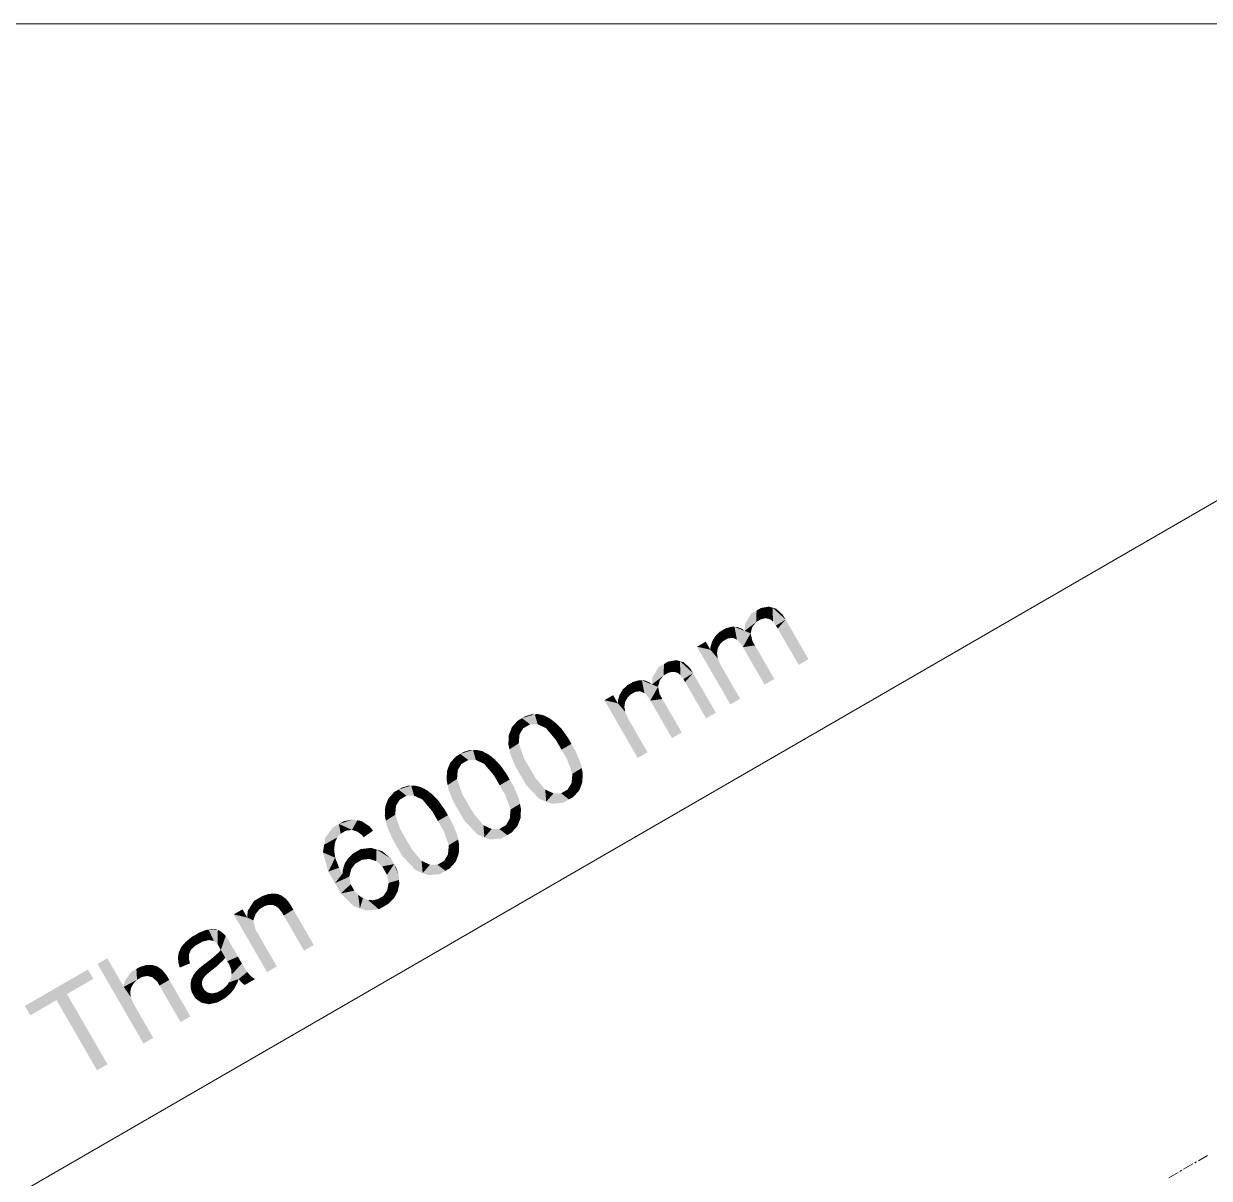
# Model space of a CAD drawing. Header units: millimetres. Extents: x 2 to 579, y 1 to 405.
# Drawn here: x 211.48 to 228.88, y 120.54 to 137.49 of the extents above; entities that cross this region are included whole.
import ezdxf

# ---------------------------------------------------------------- set-up
doc = ezdxf.new("R2010")
doc.units = ezdxf.units.MM
doc.linetypes.add('XKITLINE00', pattern=[0])
doc.layers.add('LinkedObject', color=7, linetype='Continuous', lineweight=0)

# ---------------------------------------------------------------- blocks, each defined once
blk = doc.blocks.new('*A4')
at = {"layer": 'LinkedObject'}
for points in [[(222.237, 128.874), (222.061, 128.575), (222.156, 128.828)], [(222.232, 128.706), (222.061, 128.575), (222.237, 128.874)], [(222.156, 128.828), (222.061, 128.575), (222.068, 128.678)], [(222.232, 128.706), (222.237, 128.874), (222.276, 128.732)], [(222.3, 128.911), (222.351, 128.759), (222.237, 128.874)], [(222.237, 128.874), (222.351, 128.759), (222.301, 128.746)], [(222.276, 128.732), (222.237, 128.874), (222.301, 128.746)], [(222.471, 128.917), (222.3, 128.911), (222.417, 128.932)], [(222.401, 128.757), (222.3, 128.911), (222.471, 128.917)], [(222.351, 128.759), (222.3, 128.911), (222.376, 128.758)], [(222.376, 128.758), (222.3, 128.911), (222.401, 128.757)], [(222.471, 128.917), (222.444, 128.741), (222.401, 128.757)], [(222.444, 128.741), (222.471, 128.917), (222.462, 128.726)], [(222.462, 128.726), (222.471, 128.917), (222.479, 128.711)], [(222.622, 128.813), (222.471, 128.917), (222.526, 128.901)], [(222.664, 128.741), (222.471, 128.917), (222.622, 128.813)], [(222.522, 128.653), (222.471, 128.917), (222.664, 128.741)], [(222.479, 128.711), (222.471, 128.917), (222.522, 128.653)], [(221.872, 128.637), (221.887, 128.474), (221.783, 128.612)], [(221.913, 128.635), (221.887, 128.474), (221.872, 128.637)], [(221.913, 128.635), (221.918, 128.461), (221.887, 128.474)], [(221.918, 128.461), (221.913, 128.635), (221.949, 128.447)], [(222.028, 128.603), (221.913, 128.635), (221.954, 128.633)], [(222.061, 128.575), (221.913, 128.635), (222.028, 128.603)], [(222.008, 128.385), (221.913, 128.635), (222.061, 128.575)], [(221.949, 128.447), (221.913, 128.635), (222.008, 128.385)], [(222.175, 128.633), (222.061, 128.575), (222.232, 128.706)], [(222.162, 128.586), (222.061, 128.575), (222.175, 128.633)], [(222.664, 128.741), (222.547, 128.61), (222.522, 128.653)], [(222.547, 128.61), (222.664, 128.741), (222.856, 128.076)], [(222.856, 128.076), (222.664, 128.741), (223, 128.159)], [(221.608, 128.46), (221.561, 128.341), (221.585, 128.422)], [(221.699, 128.377), (221.561, 128.341), (221.608, 128.46)], [(221.63, 128.498), (221.746, 128.425), (221.608, 128.46)], [(221.608, 128.46), (221.746, 128.425), (221.699, 128.377)], [(221.694, 128.56), (221.746, 128.425), (221.63, 128.498)], [(221.816, 128.465), (221.694, 128.56), (221.736, 128.585)], [(221.746, 128.425), (221.694, 128.56), (221.776, 128.442)], [(221.776, 128.442), (221.694, 128.56), (221.816, 128.465)], [(221.783, 128.612), (221.887, 128.474), (221.736, 128.585)], [(221.736, 128.585), (221.887, 128.474), (221.816, 128.465)], [(222.008, 128.385), (222.061, 128.575), (222.036, 128.337)], [(222.15, 128.54), (222.036, 128.337), (222.061, 128.575)], [(222.176, 128.427), (222.036, 128.337), (222.15, 128.54)], [(222.061, 128.575), (222.162, 128.586), (222.15, 128.54)], [(221.559, 128.299), (221.362, 128.343), (221.491, 128.418)], [(221.362, 128.343), (221.559, 128.299), (221.852, 127.496)], [(221.666, 128.315), (221.559, 128.299), (221.561, 128.341)], [(221.656, 128.247), (221.559, 128.299), (221.666, 128.315)], [(221.708, 128.077), (221.996, 127.579), (221.559, 128.299)], [(221.708, 128.077), (221.559, 128.299), (221.668, 128.172)], [(221.668, 128.172), (221.559, 128.299), (221.662, 128.209)], [(221.662, 128.209), (221.559, 128.299), (221.656, 128.247)], [(221.852, 127.496), (221.559, 128.299), (221.996, 127.579)], [(221.682, 128.346), (221.561, 128.341), (221.699, 128.377)], [(221.666, 128.315), (221.561, 128.341), (221.682, 128.346)], [(222.214, 128.362), (222.036, 128.337), (222.176, 128.427)], [(222.036, 128.337), (222.214, 128.362), (222.354, 127.787)], [(222.354, 127.787), (222.214, 128.362), (222.498, 127.87)], [(220.941, 128.125), (220.991, 127.973), (220.878, 128.089)], [(221.112, 128.131), (220.941, 128.125), (221.058, 128.146)], [(221.041, 127.971), (220.941, 128.125), (221.112, 128.131)], [(220.991, 127.973), (220.941, 128.125), (221.016, 127.972)], [(221.016, 127.972), (220.941, 128.125), (221.041, 127.971)], [(221.112, 128.131), (221.084, 127.956), (221.041, 127.971)], [(221.084, 127.956), (221.112, 128.131), (221.102, 127.941)], [(221.102, 127.941), (221.112, 128.131), (221.12, 127.926)], [(221.262, 128.028), (221.112, 128.131), (221.166, 128.116)], [(221.304, 127.955), (221.112, 128.131), (221.262, 128.028)], [(221.163, 127.868), (221.112, 128.131), (221.304, 127.955)], [(221.12, 127.926), (221.112, 128.131), (221.163, 127.868)], [(220.878, 128.089), (220.701, 127.789), (220.797, 128.042)], [(220.872, 127.92), (220.701, 127.789), (220.878, 128.089)], [(220.797, 128.042), (220.701, 127.789), (220.709, 127.892)], [(220.872, 127.92), (220.878, 128.089), (220.917, 127.946)], [(220.878, 128.089), (220.991, 127.973), (220.942, 127.96)], [(220.917, 127.946), (220.878, 128.089), (220.942, 127.96)], [(221.304, 127.955), (221.188, 127.825), (221.163, 127.868)], [(221.188, 127.825), (221.304, 127.955), (221.496, 127.291)], [(221.496, 127.291), (221.304, 127.955), (221.64, 127.374)], [(220.335, 127.775), (220.386, 127.639), (220.27, 127.712)], [(220.456, 127.68), (220.335, 127.775), (220.377, 127.799)], [(220.386, 127.639), (220.335, 127.775), (220.416, 127.657)], [(220.416, 127.657), (220.335, 127.775), (220.456, 127.68)], [(220.424, 127.826), (220.527, 127.689), (220.377, 127.799)], [(220.377, 127.799), (220.527, 127.689), (220.456, 127.68)], [(220.512, 127.851), (220.527, 127.689), (220.424, 127.826)], [(220.554, 127.849), (220.527, 127.689), (220.512, 127.851)], [(220.554, 127.849), (220.559, 127.675), (220.527, 127.689)], [(220.559, 127.675), (220.554, 127.849), (220.59, 127.661)], [(220.669, 127.817), (220.554, 127.849), (220.595, 127.847)], [(220.701, 127.789), (220.554, 127.849), (220.669, 127.817)], [(220.649, 127.599), (220.554, 127.849), (220.701, 127.789)], [(220.59, 127.661), (220.554, 127.849), (220.649, 127.599)], [(220.649, 127.599), (220.701, 127.789), (220.677, 127.552)], [(220.791, 127.754), (220.677, 127.552), (220.701, 127.789)], [(220.815, 127.848), (220.701, 127.789), (220.872, 127.92)], [(220.803, 127.801), (220.701, 127.789), (220.815, 127.848)], [(220.701, 127.789), (220.803, 127.801), (220.791, 127.754)], [(220.2, 127.513), (220.003, 127.558), (220.131, 127.632)], [(220.248, 127.674), (220.202, 127.556), (220.226, 127.636)], [(220.34, 127.591), (220.202, 127.556), (220.248, 127.674)], [(220.323, 127.56), (220.202, 127.556), (220.34, 127.591)], [(220.27, 127.712), (220.386, 127.639), (220.248, 127.674)], [(220.248, 127.674), (220.386, 127.639), (220.34, 127.591)], [(220.816, 127.642), (220.677, 127.552), (220.791, 127.754)], [(220.854, 127.576), (220.677, 127.552), (220.816, 127.642)], [(220.003, 127.558), (220.2, 127.513), (220.492, 126.71)], [(220.307, 127.529), (220.2, 127.513), (220.202, 127.556)], [(220.296, 127.461), (220.2, 127.513), (220.307, 127.529)], [(220.349, 127.291), (220.636, 126.793), (220.2, 127.513)], [(220.349, 127.291), (220.2, 127.513), (220.309, 127.386)], [(220.309, 127.386), (220.2, 127.513), (220.303, 127.424)], [(220.303, 127.424), (220.2, 127.513), (220.296, 127.461)], [(220.492, 126.71), (220.2, 127.513), (220.636, 126.793)], [(220.307, 127.529), (220.202, 127.556), (220.323, 127.56)], [(220.677, 127.552), (220.854, 127.576), (220.995, 127.001)], [(220.995, 127.001), (220.854, 127.576), (221.139, 127.084)], [(218.731, 127.258), (218.812, 127.146), (218.645, 127.162)], [(218.794, 127.294), (218.812, 127.146), (218.731, 127.258)], [(218.981, 127.352), (218.794, 127.294), (218.935, 127.35)], [(219.023, 127.204), (218.794, 127.294), (218.981, 127.352)], [(218.935, 127.35), (218.794, 127.294), (218.841, 127.322)], [(218.794, 127.294), (218.912, 127.203), (218.862, 127.174)], [(218.912, 127.203), (218.794, 127.294), (219.023, 127.204)], [(218.812, 127.146), (218.794, 127.294), (218.862, 127.174)], [(219.028, 127.354), (219.084, 127.176), (218.981, 127.352)], [(218.981, 127.352), (219.084, 127.176), (219.023, 127.204)], [(219.118, 127.333), (219.084, 127.176), (219.028, 127.354)], [(219.161, 127.31), (219.084, 127.176), (219.118, 127.333)], [(219.161, 127.31), (219.145, 127.148), (219.084, 127.176)], [(219.205, 127.288), (219.145, 127.148), (219.161, 127.31)], [(219.291, 127.222), (219.145, 127.148), (219.205, 127.288)], [(218.758, 127.058), (218.6, 127.046), (218.623, 127.104)], [(218.645, 127.162), (218.812, 127.146), (218.623, 127.104)], [(218.623, 127.104), (218.812, 127.146), (218.758, 127.058)], [(219.334, 127.178), (219.145, 127.148), (219.291, 127.222)], [(219.334, 127.178), (219.289, 126.976), (219.145, 127.148)], [(219.377, 127.135), (219.289, 126.976), (219.334, 127.178)], [(219.47, 127.004), (219.289, 126.976), (219.377, 127.135)], [(218.6, 127.046), (218.752, 126.999), (218.593, 126.912)], [(218.593, 126.912), (218.752, 126.999), (218.609, 126.836)], [(218.752, 126.999), (218.6, 127.046), (218.758, 127.058)], [(218.609, 126.836), (218.752, 126.999), (218.746, 126.925)], [(218.746, 126.925), (218.699, 126.581), (218.609, 126.836)], [(218.823, 126.706), (218.699, 126.581), (218.746, 126.925)], [(219.47, 127.004), (219.373, 126.832), (219.289, 126.976)], [(219.52, 126.917), (219.373, 126.832), (219.47, 127.004)], [(219.52, 126.917), (219.456, 126.688), (219.373, 126.832)], [(219.579, 126.814), (219.456, 126.688), (219.52, 126.917)], [(217.824, 126.733), (217.905, 126.622), (217.738, 126.638)], [(217.887, 126.77), (217.905, 126.622), (217.824, 126.733)], [(218.074, 126.828), (217.887, 126.77), (218.028, 126.826)], [(218.116, 126.68), (217.887, 126.77), (218.074, 126.828)], [(218.028, 126.826), (217.887, 126.77), (217.934, 126.797)], [(217.887, 126.77), (218.005, 126.679), (217.955, 126.65)], [(218.005, 126.679), (217.887, 126.77), (218.116, 126.68)], [(217.905, 126.622), (217.887, 126.77), (217.955, 126.65)], [(218.121, 126.829), (218.177, 126.652), (218.074, 126.828)], [(218.074, 126.828), (218.177, 126.652), (218.116, 126.68)], [(218.211, 126.809), (218.177, 126.652), (218.121, 126.829)], [(218.254, 126.786), (218.177, 126.652), (218.211, 126.809)], [(218.254, 126.786), (218.238, 126.624), (218.177, 126.652)], [(218.298, 126.764), (218.238, 126.624), (218.254, 126.786)], [(218.384, 126.698), (218.238, 126.624), (218.298, 126.764)], [(218.609, 126.836), (218.699, 126.581), (218.624, 126.76)], [(219.456, 126.688), (219.579, 126.814), (219.533, 126.477)], [(219.533, 126.477), (219.579, 126.814), (219.67, 126.561)], [(219.67, 126.561), (219.579, 126.814), (219.654, 126.636)], [(217.851, 126.534), (217.693, 126.521), (217.715, 126.58)], [(217.738, 126.638), (217.905, 126.622), (217.715, 126.58)], [(217.715, 126.58), (217.905, 126.622), (217.851, 126.534)], [(218.427, 126.654), (218.238, 126.624), (218.384, 126.698)], [(218.427, 126.654), (218.382, 126.452), (218.238, 126.624)], [(218.47, 126.61), (218.382, 126.452), (218.427, 126.654)], [(218.563, 126.48), (218.382, 126.452), (218.47, 126.61)], [(218.699, 126.581), (218.823, 126.706), (218.759, 126.478)], [(218.759, 126.478), (218.823, 126.706), (218.906, 126.562)], [(218.906, 126.562), (218.854, 126.313), (218.759, 126.478)], [(218.99, 126.418), (218.854, 126.313), (218.906, 126.562)], [(219.67, 126.561), (219.527, 126.41), (219.533, 126.477)], [(219.685, 126.485), (219.527, 126.41), (219.67, 126.561)], [(217.693, 126.521), (217.845, 126.475), (217.686, 126.387)], [(217.686, 126.387), (217.845, 126.475), (217.702, 126.312)], [(217.845, 126.475), (217.693, 126.521), (217.851, 126.534)], [(217.702, 126.312), (217.845, 126.475), (217.839, 126.401)], [(217.839, 126.401), (217.792, 126.057), (217.702, 126.312)], [(217.916, 126.182), (217.792, 126.057), (217.839, 126.401)], [(218.563, 126.48), (218.466, 126.308), (218.382, 126.452)], [(218.613, 126.393), (218.466, 126.308), (218.563, 126.48)], [(218.613, 126.393), (218.549, 126.164), (218.466, 126.308)], [(218.672, 126.29), (218.549, 126.164), (218.613, 126.393)], [(218.99, 126.418), (219.149, 126.069), (218.854, 126.313)], [(219.134, 126.246), (219.149, 126.069), (218.99, 126.418)], [(219.527, 126.41), (219.679, 126.351), (219.521, 126.343)], [(219.679, 126.351), (219.527, 126.41), (219.685, 126.485)], [(216.917, 126.209), (216.998, 126.097), (216.831, 126.114)], [(216.98, 126.246), (216.998, 126.097), (216.917, 126.209)], [(217.167, 126.304), (216.98, 126.246), (217.121, 126.302)], [(217.209, 126.156), (216.98, 126.246), (217.167, 126.304)], [(217.121, 126.302), (216.98, 126.246), (217.027, 126.273)], [(216.98, 126.246), (217.098, 126.155), (217.048, 126.126)], [(217.098, 126.155), (216.98, 126.246), (217.209, 126.156)], [(216.998, 126.097), (216.98, 126.246), (217.048, 126.126)], [(217.214, 126.305), (217.27, 126.128), (217.167, 126.304)], [(217.167, 126.304), (217.27, 126.128), (217.209, 126.156)], [(217.304, 126.284), (217.27, 126.128), (217.214, 126.305)], [(217.347, 126.262), (217.27, 126.128), (217.304, 126.284)], [(217.347, 126.262), (217.331, 126.1), (217.27, 126.128)], [(217.391, 126.24), (217.331, 126.1), (217.347, 126.262)], [(217.477, 126.174), (217.331, 126.1), (217.391, 126.24)], [(217.702, 126.312), (217.792, 126.057), (217.717, 126.236)], [(218.549, 126.164), (218.672, 126.29), (218.626, 125.953)], [(218.626, 125.953), (218.672, 126.29), (218.763, 126.036)], [(218.763, 126.036), (218.672, 126.29), (218.747, 126.112)], [(218.854, 126.313), (219.149, 126.069), (219.049, 126.108)], [(219.149, 126.069), (219.134, 126.246), (219.195, 126.218)], [(219.256, 126.19), (219.149, 126.069), (219.195, 126.218)], [(219.256, 126.19), (219.484, 126.101), (219.149, 126.069)], [(219.367, 126.191), (219.484, 126.101), (219.256, 126.19)], [(219.484, 126.101), (219.367, 126.191), (219.416, 126.219)], [(219.465, 126.248), (219.484, 126.101), (219.416, 126.219)], [(219.657, 126.292), (219.465, 126.248), (219.521, 126.343)], [(219.634, 126.234), (219.465, 126.248), (219.657, 126.292)], [(219.548, 126.138), (219.465, 126.248), (219.634, 126.234)], [(219.484, 126.101), (219.465, 126.248), (219.548, 126.138)], [(219.521, 126.343), (219.679, 126.351), (219.657, 126.292)], [(216.944, 126.01), (216.786, 125.997), (216.808, 126.056)], [(216.831, 126.114), (216.998, 126.097), (216.808, 126.056)], [(216.808, 126.056), (216.998, 126.097), (216.944, 126.01)], [(217.52, 126.13), (217.331, 126.1), (217.477, 126.174)], [(217.52, 126.13), (217.475, 125.928), (217.331, 126.1)], [(217.563, 126.086), (217.475, 125.928), (217.52, 126.13)], [(217.656, 125.956), (217.475, 125.928), (217.563, 126.086)], [(217.792, 126.057), (217.916, 126.182), (217.852, 125.953)], [(217.852, 125.953), (217.916, 126.182), (217.999, 126.038)], [(217.999, 126.038), (217.947, 125.789), (217.852, 125.953)], [(218.083, 125.894), (217.947, 125.789), (217.999, 126.038)], [(218.763, 126.036), (218.62, 125.886), (218.626, 125.953)], [(218.778, 125.961), (218.62, 125.886), (218.763, 126.036)], [(219.149, 126.069), (219.484, 126.101), (219.232, 126.036)], [(219.232, 126.036), (219.484, 126.101), (219.4, 126.052)], [(216.786, 125.997), (216.938, 125.951), (216.779, 125.863)], [(216.779, 125.863), (216.938, 125.951), (216.795, 125.788)], [(216.938, 125.951), (216.786, 125.997), (216.944, 126.01)], [(216.795, 125.788), (216.938, 125.951), (216.932, 125.876)], [(216.932, 125.876), (216.885, 125.533), (216.795, 125.788)], [(217.009, 125.658), (216.885, 125.533), (216.932, 125.876)], [(217.656, 125.956), (217.559, 125.784), (217.475, 125.928)], [(217.706, 125.869), (217.559, 125.784), (217.656, 125.956)], [(217.706, 125.869), (217.642, 125.64), (217.559, 125.784)], [(217.765, 125.766), (217.642, 125.64), (217.706, 125.869)], [(218.083, 125.894), (218.242, 125.544), (217.947, 125.789)], [(218.227, 125.722), (218.242, 125.544), (218.083, 125.894)], [(218.62, 125.886), (218.772, 125.827), (218.614, 125.819)], [(218.772, 125.827), (218.62, 125.886), (218.778, 125.961)], [(216.106, 125.74), (215.889, 125.436), (216.013, 125.687)], [(216.131, 125.597), (215.889, 125.436), (216.106, 125.74)], [(216.013, 125.687), (215.889, 125.436), (215.904, 125.535)], [(216.31, 125.807), (216.106, 125.74), (216.175, 125.78)], [(216.376, 125.794), (216.106, 125.74), (216.31, 125.807)], [(216.297, 125.653), (216.106, 125.74), (216.376, 125.794)], [(216.106, 125.74), (216.208, 125.642), (216.165, 125.617)], [(216.208, 125.642), (216.106, 125.74), (216.297, 125.653)], [(216.131, 125.597), (216.106, 125.74), (216.165, 125.617)], [(216.297, 125.653), (216.376, 125.794), (216.344, 125.639)], [(216.376, 125.794), (216.373, 125.63), (216.344, 125.639)], [(216.373, 125.63), (216.376, 125.794), (216.436, 125.584)], [(216.557, 125.704), (216.376, 125.794), (216.443, 125.781)], [(216.436, 125.584), (216.376, 125.794), (216.557, 125.704)], [(216.436, 125.584), (216.557, 125.704), (216.47, 125.547)], [(216.47, 125.547), (216.557, 125.704), (216.606, 125.641)], [(216.795, 125.788), (216.885, 125.533), (216.81, 125.712)], [(217.642, 125.64), (217.765, 125.766), (217.719, 125.429)], [(217.719, 125.429), (217.765, 125.766), (217.856, 125.512)], [(217.856, 125.512), (217.765, 125.766), (217.84, 125.588)], [(217.947, 125.789), (218.242, 125.544), (218.142, 125.584)], [(218.242, 125.544), (218.227, 125.722), (218.288, 125.694)], [(218.349, 125.666), (218.242, 125.544), (218.288, 125.694)], [(218.577, 125.577), (218.46, 125.666), (218.509, 125.695)], [(218.558, 125.723), (218.577, 125.577), (218.509, 125.695)], [(218.75, 125.768), (218.558, 125.723), (218.614, 125.819)], [(218.727, 125.71), (218.558, 125.723), (218.75, 125.768)], [(218.641, 125.614), (218.558, 125.723), (218.727, 125.71)], [(218.577, 125.577), (218.558, 125.723), (218.641, 125.614)], [(218.614, 125.819), (218.772, 125.827), (218.75, 125.768)], [(216.081, 125.543), (215.889, 125.436), (216.131, 125.597)], [(216.066, 125.509), (215.889, 125.436), (216.081, 125.543)], [(215.889, 125.436), (216.066, 125.509), (216.047, 125.465)], [(216.885, 125.533), (217.009, 125.658), (216.945, 125.429)], [(216.945, 125.429), (217.009, 125.658), (217.092, 125.514)], [(217.092, 125.514), (217.04, 125.264), (216.945, 125.429)], [(217.176, 125.37), (217.04, 125.264), (217.092, 125.514)], [(217.856, 125.512), (217.713, 125.362), (217.719, 125.429)], [(217.871, 125.437), (217.713, 125.362), (217.856, 125.512)], [(218.349, 125.666), (218.577, 125.577), (218.242, 125.544)], [(218.242, 125.544), (218.577, 125.577), (218.325, 125.512)], [(218.325, 125.512), (218.577, 125.577), (218.493, 125.528)], [(218.46, 125.666), (218.577, 125.577), (218.349, 125.666)], [(216.047, 125.465), (215.87, 125.323), (215.889, 125.436)], [(216.035, 125.362), (215.87, 125.323), (216.047, 125.465)], [(216.043, 125.304), (215.87, 125.323), (216.035, 125.362)], [(216.051, 125.245), (215.95, 125.041), (215.87, 125.323)], [(216.051, 125.245), (215.87, 125.323), (216.043, 125.304)], [(216.446, 125.215), (216.311, 125.306), (216.353, 125.33)], [(216.424, 125.371), (216.548, 125.227), (216.353, 125.33)], [(216.353, 125.33), (216.548, 125.227), (216.446, 125.215)], [(216.577, 125.389), (216.548, 125.227), (216.424, 125.371)], [(216.658, 125.365), (216.548, 125.227), (216.577, 125.389)], [(216.548, 125.227), (216.658, 125.365), (216.6, 125.211)], [(216.658, 125.365), (216.652, 125.195), (216.6, 125.211)], [(216.652, 125.195), (216.658, 125.365), (216.74, 125.118)], [(216.869, 125.234), (216.658, 125.365), (216.739, 125.342)], [(216.917, 125.151), (216.658, 125.365), (216.869, 125.234)], [(216.74, 125.118), (216.658, 125.365), (216.917, 125.151)], [(217.176, 125.37), (217.335, 125.02), (217.04, 125.264)], [(217.32, 125.198), (217.335, 125.02), (217.176, 125.37)], [(217.713, 125.362), (217.865, 125.303), (217.707, 125.295)], [(217.865, 125.303), (217.713, 125.362), (217.871, 125.437)], [(216.108, 125.098), (215.95, 125.041), (216.051, 125.245)], [(216.217, 125.201), (216.158, 125.01), (216.191, 125.16)], [(216.348, 125.159), (216.158, 125.01), (216.217, 125.201)], [(216.191, 125.16), (216.158, 125.01), (216.161, 125.064)], [(216.285, 125.076), (216.158, 125.01), (216.348, 125.159)], [(216.244, 125.241), (216.397, 125.187), (216.217, 125.201)], [(216.217, 125.201), (216.397, 125.187), (216.348, 125.159)], [(216.311, 125.306), (216.397, 125.187), (216.244, 125.241)], [(216.397, 125.187), (216.311, 125.306), (216.446, 125.215)], [(216.74, 125.118), (216.917, 125.151), (216.775, 125.057)], [(216.917, 125.151), (216.811, 124.994), (216.775, 125.057)], [(216.811, 124.994), (216.917, 125.151), (216.836, 124.875)], [(216.836, 124.875), (216.917, 125.151), (216.988, 124.919)], [(216.984, 124.98), (216.917, 125.151), (216.949, 125.096)], [(216.988, 124.919), (216.917, 125.151), (216.984, 124.98)], [(217.04, 125.264), (217.335, 125.02), (217.235, 125.06)], [(217.335, 125.02), (217.32, 125.198), (217.381, 125.17)], [(217.442, 125.142), (217.335, 125.02), (217.381, 125.17)], [(217.67, 125.053), (217.553, 125.142), (217.602, 125.171)], [(217.651, 125.199), (217.67, 125.053), (217.602, 125.171)], [(217.843, 125.244), (217.651, 125.199), (217.707, 125.295)], [(217.82, 125.185), (217.651, 125.199), (217.843, 125.244)], [(217.734, 125.09), (217.651, 125.199), (217.82, 125.185)], [(217.67, 125.053), (217.651, 125.199), (217.734, 125.09)], [(217.707, 125.295), (217.865, 125.303), (217.843, 125.244)], [(216.108, 125.098), (216.048, 124.871), (215.95, 125.041)], [(216.158, 125.01), (216.048, 124.871), (216.108, 125.098)], [(216.048, 124.871), (216.158, 125.01), (216.258, 124.967)], [(216.272, 125.021), (216.158, 125.01), (216.285, 125.076)], [(216.158, 125.01), (216.272, 125.021), (216.258, 124.967)], [(217.442, 125.142), (217.67, 125.053), (217.335, 125.02)], [(217.335, 125.02), (217.67, 125.053), (217.418, 124.988)], [(217.418, 124.988), (217.67, 125.053), (217.586, 125.004)], [(217.553, 125.142), (217.67, 125.053), (217.442, 125.142)], [(216.258, 124.967), (216.136, 124.72), (216.048, 124.871)], [(216.277, 124.856), (216.136, 124.72), (216.258, 124.967)], [(216.136, 124.72), (216.277, 124.856), (216.31, 124.799)], [(216.331, 124.762), (216.136, 124.72), (216.31, 124.799)], [(216.825, 124.82), (216.968, 124.748), (216.814, 124.764)], [(216.988, 124.919), (216.825, 124.82), (216.836, 124.875)], [(216.992, 124.858), (216.825, 124.82), (216.988, 124.919)], [(216.968, 124.748), (216.825, 124.82), (216.992, 124.858)], [(214.948, 124.662), (214.766, 124.464), (214.86, 124.611)], [(214.944, 124.493), (214.766, 124.464), (214.948, 124.662)], [(214.944, 124.493), (214.948, 124.662), (214.989, 124.52)], [(214.987, 124.684), (215.075, 124.552), (214.948, 124.662)], [(214.948, 124.662), (215.075, 124.552), (215.018, 124.536)], [(214.989, 124.52), (214.948, 124.662), (215.018, 124.536)], [(215.065, 124.71), (215.075, 124.552), (214.987, 124.684)], [(215.105, 124.715), (215.075, 124.552), (215.065, 124.71)], [(215.075, 124.552), (215.105, 124.715), (215.104, 124.552)], [(215.105, 124.715), (215.133, 124.551), (215.104, 124.552)], [(215.213, 124.712), (215.105, 124.715), (215.145, 124.72)], [(215.242, 124.698), (215.105, 124.715), (215.213, 124.712)], [(215.182, 124.533), (215.105, 124.715), (215.242, 124.698)], [(215.133, 124.551), (215.105, 124.715), (215.182, 124.533)], [(215.242, 124.698), (215.203, 124.516), (215.182, 124.533)], [(215.271, 124.685), (215.203, 124.516), (215.242, 124.698)], [(215.324, 124.645), (215.203, 124.516), (215.271, 124.685)], [(215.203, 124.516), (215.324, 124.645), (215.224, 124.499)], [(215.224, 124.499), (215.324, 124.645), (215.348, 124.618)], [(216.331, 124.762), (216.413, 124.502), (216.136, 124.72)], [(216.136, 124.72), (216.413, 124.502), (216.318, 124.535)], [(216.388, 124.7), (216.413, 124.502), (216.331, 124.762)], [(216.423, 124.675), (216.413, 124.502), (216.388, 124.7)], [(216.413, 124.502), (216.423, 124.675), (216.459, 124.65)], [(216.459, 124.65), (216.692, 124.487), (216.413, 124.502)], [(216.533, 124.624), (216.692, 124.487), (216.459, 124.65)], [(216.571, 124.622), (216.692, 124.487), (216.533, 124.624)], [(216.679, 124.638), (216.782, 124.539), (216.61, 124.621)], [(216.782, 124.539), (216.679, 124.638), (216.711, 124.656)], [(216.757, 124.682), (216.782, 124.539), (216.711, 124.656)], [(216.941, 124.698), (216.757, 124.682), (216.814, 124.764)], [(216.914, 124.649), (216.757, 124.682), (216.941, 124.698)], [(216.835, 124.57), (216.757, 124.682), (216.914, 124.649)], [(216.782, 124.539), (216.757, 124.682), (216.835, 124.57)], [(216.814, 124.764), (216.968, 124.748), (216.941, 124.698)], [(214.76, 124.367), (214.561, 124.412), (214.69, 124.487)], [(214.766, 124.464), (214.882, 124.419), (214.76, 124.367)], [(214.882, 124.419), (214.766, 124.464), (214.944, 124.493)], [(215.348, 124.618), (215.271, 124.439), (215.224, 124.499)], [(215.364, 124.6), (215.271, 124.439), (215.348, 124.618)], [(215.408, 124.533), (215.271, 124.439), (215.364, 124.6)], [(215.408, 124.533), (215.296, 124.395), (215.271, 124.439)], [(215.437, 124.483), (215.296, 124.395), (215.408, 124.533)], [(215.296, 124.395), (215.437, 124.483), (215.594, 123.879)], [(215.594, 123.879), (215.437, 124.483), (215.738, 123.962)], [(216.413, 124.502), (216.692, 124.487), (216.507, 124.469)], [(216.61, 124.621), (216.692, 124.487), (216.571, 124.622)], [(216.61, 124.621), (216.782, 124.539), (216.692, 124.487)], [(214.561, 124.412), (214.927, 124.111), (215.05, 123.565)], [(214.927, 124.111), (214.561, 124.412), (214.88, 124.192)], [(214.849, 124.322), (214.561, 124.412), (214.76, 124.367)], [(214.88, 124.192), (214.561, 124.412), (214.849, 124.322)], [(214.76, 124.367), (214.882, 124.419), (214.849, 124.322)], [(214, 124.113), (214.102, 124.013), (213.945, 124.082)], [(214.191, 124.19), (214, 124.113), (214.15, 124.183)], [(214.198, 124.036), (214, 124.113), (214.191, 124.19)], [(214.15, 124.183), (214, 124.113), (214.054, 124.145)], [(214.102, 124.013), (214, 124.113), (214.198, 124.036)], [(214.301, 124.193), (214.191, 124.19), (214.232, 124.197)], [(214.328, 124.183), (214.191, 124.19), (214.301, 124.193)], [(214.198, 124.036), (214.191, 124.19), (214.239, 124.028)], [(214.239, 124.028), (214.191, 124.19), (214.27, 124.022)], [(214.191, 124.19), (214.326, 123.972), (214.27, 124.022)], [(214.328, 124.183), (214.326, 123.972), (214.191, 124.19)], [(214.355, 124.173), (214.326, 123.972), (214.328, 124.183)], [(214.405, 124.137), (214.326, 123.972), (214.355, 124.173)], [(214.429, 124.111), (214.326, 123.972), (214.405, 124.137)], [(214.326, 123.972), (214.429, 124.111), (214.443, 124.095)], [(215.05, 123.565), (214.927, 124.111), (215.194, 123.648)], [(213.792, 123.934), (213.933, 123.892), (213.754, 123.854)], [(213.825, 123.973), (213.933, 123.892), (213.792, 123.934)], [(213.945, 124.082), (213.825, 123.973), (213.858, 124.011)], [(213.997, 123.953), (213.825, 123.973), (213.945, 124.082)], [(213.933, 123.892), (213.825, 123.973), (213.997, 123.953)], [(213.997, 123.953), (213.945, 124.082), (214.048, 123.982)], [(214.048, 123.982), (213.945, 124.082), (214.102, 124.013)], [(214.326, 123.972), (214.443, 124.095), (214.351, 123.928)], [(214.351, 123.928), (214.443, 124.095), (214.353, 123.924)], [(214.353, 123.924), (214.443, 124.095), (214.364, 123.905)], [(214.364, 123.905), (214.443, 124.095), (214.372, 123.89)], [(214.372, 123.89), (214.443, 124.095), (214.437, 123.778)], [(214.485, 124.031), (214.437, 123.778), (214.443, 124.095)], [(214.513, 123.983), (214.437, 123.778), (214.485, 124.031)], [(214.513, 123.983), (214.467, 123.725), (214.437, 123.778)], [(214.623, 123.792), (214.467, 123.725), (214.513, 123.983)], [(212.947, 123.349), (212.561, 123.685), (212.705, 123.769)], [(213.748, 123.814), (213.769, 123.632), (213.742, 123.774)], [(213.742, 123.774), (213.769, 123.632), (213.752, 123.683)], [(213.919, 123.861), (213.748, 123.814), (213.933, 123.892)], [(213.754, 123.854), (213.933, 123.892), (213.748, 123.814)], [(213.905, 123.829), (213.748, 123.814), (213.919, 123.861)], [(213.905, 123.829), (213.769, 123.632), (213.748, 123.814)], [(213.906, 123.746), (213.769, 123.632), (213.905, 123.829)], [(214.226, 123.754), (214.306, 123.645), (214.145, 123.693)], [(214.339, 123.852), (214.437, 123.778), (214.226, 123.754)], [(214.226, 123.754), (214.437, 123.778), (214.306, 123.645)], [(214.306, 123.645), (214.437, 123.778), (214.408, 123.74)], [(214.372, 123.89), (214.437, 123.778), (214.339, 123.852)], [(214.623, 123.792), (214.495, 123.678), (214.467, 123.725)], [(214.495, 123.678), (214.623, 123.792), (214.525, 123.599)], [(214.525, 123.599), (214.623, 123.792), (214.681, 123.692)], [(212.113, 123.243), (211.495, 123.069), (212.421, 123.604)], [(212.113, 123.243), (212.421, 123.604), (212.5, 123.466)], [(212.561, 123.685), (212.947, 123.349), (213.236, 122.517)], [(213.132, 123.612), (212.947, 123.349), (213.056, 123.568)], [(213.142, 123.453), (212.947, 123.349), (213.132, 123.612)], [(213.179, 123.639), (213.297, 123.509), (213.132, 123.612)], [(213.132, 123.612), (213.297, 123.509), (213.217, 123.495)], [(213.142, 123.453), (213.132, 123.612), (213.174, 123.471)], [(213.174, 123.471), (213.132, 123.612), (213.217, 123.495)], [(213.272, 123.668), (213.297, 123.509), (213.179, 123.639)], [(213.317, 123.669), (213.297, 123.509), (213.272, 123.668)], [(213.317, 123.669), (213.334, 123.498), (213.297, 123.509)], [(213.362, 123.671), (213.334, 123.498), (213.317, 123.669)], [(213.334, 123.498), (213.362, 123.671), (213.371, 123.487)], [(213.475, 123.624), (213.362, 123.671), (213.441, 123.648)], [(213.371, 123.487), (213.362, 123.671), (213.475, 123.624)], [(213.475, 123.624), (213.44, 123.422), (213.371, 123.487)], [(213.509, 123.6), (213.44, 123.422), (213.475, 123.624)], [(213.579, 123.513), (213.44, 123.422), (213.509, 123.6)], [(213.769, 123.632), (213.906, 123.746), (213.92, 123.694)], [(214.03, 123.598), (214.112, 123.469), (214.006, 123.573)], [(214.048, 123.616), (214.14, 123.506), (214.03, 123.598)], [(214.112, 123.469), (214.03, 123.598), (214.126, 123.488)], [(214.126, 123.488), (214.03, 123.598), (214.14, 123.506)], [(214.105, 123.663), (214.194, 123.557), (214.048, 123.616)], [(214.048, 123.616), (214.194, 123.557), (214.14, 123.506)], [(214.145, 123.693), (214.234, 123.589), (214.105, 123.663)], [(214.105, 123.663), (214.234, 123.589), (214.194, 123.557)], [(214.145, 123.693), (214.306, 123.645), (214.234, 123.589)], [(214.512, 123.451), (214.681, 123.692), (214.759, 123.568)], [(214.53, 123.528), (214.681, 123.692), (214.512, 123.451)], [(214.681, 123.692), (214.527, 123.568), (214.525, 123.599)], [(214.527, 123.568), (214.681, 123.692), (214.53, 123.528)], [(213.056, 123.568), (212.947, 123.349), (212.963, 123.436)], [(213.092, 123.401), (212.947, 123.349), (213.142, 123.453)], [(213.615, 123.451), (213.44, 123.422), (213.579, 123.513)], [(213.44, 123.422), (213.615, 123.451), (213.471, 123.368)], [(213.471, 123.368), (213.615, 123.451), (213.781, 122.831)], [(213.781, 122.831), (213.615, 123.451), (213.925, 122.915)], [(213.94, 123.463), (214.096, 123.408), (213.927, 123.4)], [(213.927, 123.4), (214.096, 123.408), (213.928, 123.366)], [(213.928, 123.366), (214.096, 123.408), (214.095, 123.387)], [(214.097, 123.429), (213.94, 123.463), (213.954, 123.491)], [(214.096, 123.408), (213.94, 123.463), (214.097, 123.429)], [(213.968, 123.52), (214.112, 123.469), (213.954, 123.491)], [(213.954, 123.491), (214.112, 123.469), (214.097, 123.429)], [(214.006, 123.573), (214.112, 123.469), (213.968, 123.52)], [(214.635, 123.464), (214.468, 123.377), (214.49, 123.414)], [(214.614, 123.407), (214.468, 123.377), (214.635, 123.464)], [(214.565, 123.315), (214.468, 123.377), (214.614, 123.407)], [(214.759, 123.568), (214.635, 123.464), (214.49, 123.414)], [(214.512, 123.451), (214.759, 123.568), (214.49, 123.414)], [(214.635, 123.464), (214.759, 123.568), (214.655, 123.436)], [(214.655, 123.436), (214.759, 123.568), (214.779, 123.544)], [(214.779, 123.544), (214.7, 123.392), (214.655, 123.436)], [(214.799, 123.52), (214.7, 123.392), (214.779, 123.544)], [(214.799, 123.52), (214.724, 123.377), (214.7, 123.392)], [(214.846, 123.48), (214.724, 123.377), (214.799, 123.52)], [(214.724, 123.377), (214.846, 123.48), (214.874, 123.463)], [(212.113, 123.243), (211.959, 123.154), (211.495, 123.069)], [(211.959, 123.154), (212.113, 123.243), (212.555, 122.123)], [(212.555, 122.123), (212.113, 123.243), (212.709, 122.212)], [(213.074, 123.369), (212.947, 123.349), (213.092, 123.401)], [(213.055, 123.336), (212.947, 123.349), (213.074, 123.369)], [(212.947, 123.349), (213.05, 123.198), (213.084, 123.113)], [(213.05, 123.198), (212.947, 123.349), (213.046, 123.233)], [(213.046, 123.233), (212.947, 123.349), (213.041, 123.268)], [(213.041, 123.268), (212.947, 123.349), (213.055, 123.336)], [(213.236, 122.517), (212.947, 123.349), (213.084, 123.113)], [(214.095, 123.387), (213.965, 123.236), (213.928, 123.366)], [(213.928, 123.366), (213.965, 123.236), (213.928, 123.332)], [(213.928, 123.332), (213.965, 123.236), (213.947, 123.267)], [(214.105, 123.347), (213.965, 123.236), (214.095, 123.387)], [(213.965, 123.236), (214.105, 123.347), (214.116, 123.329)], [(214.132, 123.3), (213.965, 123.236), (214.116, 123.329)], [(213.965, 123.236), (214.132, 123.3), (213.996, 123.183)], [(213.996, 123.183), (214.132, 123.3), (214.083, 123.118)], [(214.083, 123.118), (214.132, 123.3), (214.141, 123.105)], [(214.141, 123.105), (214.132, 123.3), (214.182, 123.264)], [(214.182, 123.264), (214.198, 123.093), (214.141, 123.105)], [(214.215, 123.258), (214.198, 123.093), (214.182, 123.264)], [(214.247, 123.251), (214.198, 123.093), (214.215, 123.258)], [(214.198, 123.093), (214.247, 123.251), (214.324, 123.121)], [(214.394, 123.161), (214.247, 123.251), (214.322, 123.269)], [(214.324, 123.121), (214.247, 123.251), (214.394, 123.161)], [(214.364, 123.293), (214.436, 123.185), (214.322, 123.269)], [(214.322, 123.269), (214.436, 123.185), (214.394, 123.161)], [(214.405, 123.317), (214.436, 123.185), (214.364, 123.293)], [(214.536, 123.28), (214.405, 123.317), (214.468, 123.377)], [(214.507, 123.245), (214.405, 123.317), (214.536, 123.28)], [(214.436, 123.185), (214.405, 123.317), (214.507, 123.245)], [(214.536, 123.28), (214.468, 123.377), (214.565, 123.315)], [(211.495, 123.069), (211.959, 123.154), (211.575, 122.931)], [(213.112, 123.063), (213.236, 122.517), (213.084, 123.113)], [(213.236, 122.517), (213.112, 123.063), (213.38, 122.6)]]:
    blk.add_hatch(color=7, dxfattribs=at).paths.add_polyline_path(points, flags=17)
at = {"layer": 'LinkedObject', "color": 2, "linetype": 'XKITLINE00', "lineweight": 0}
blk.add_line((174.487, 137.491), (258.639, 137.491), dxfattribs=at)
at = {"layer": 'LinkedObject', "color": 6, "linetype": 'XKITLINE00', "lineweight": 0}
blk.add_line((190.352, 108.154), (231.746, 132.078), dxfattribs=at)
at = {"layer": 'LinkedObject', "color": 9, "linetype": 'XKITLINE00', "lineweight": 0}
for p, q in [((228.723, 120.796), (228.859, 120.874)), ((228.29, 120.546), (228.426, 120.624)), ((228.453, 120.639), (228.48, 120.655)), ((228.507, 120.671), (228.642, 120.749)), ((228.669, 120.765), (228.696, 120.78))]:
    blk.add_line(p, q, dxfattribs=at)

msp = doc.modelspace()

# ---------------------------------------------------------------- block references
at = {"lineweight": 0}
msp.add_blockref('*A4', (0, 0), dxfattribs=at)

doc.saveas('drawing.dxf')
